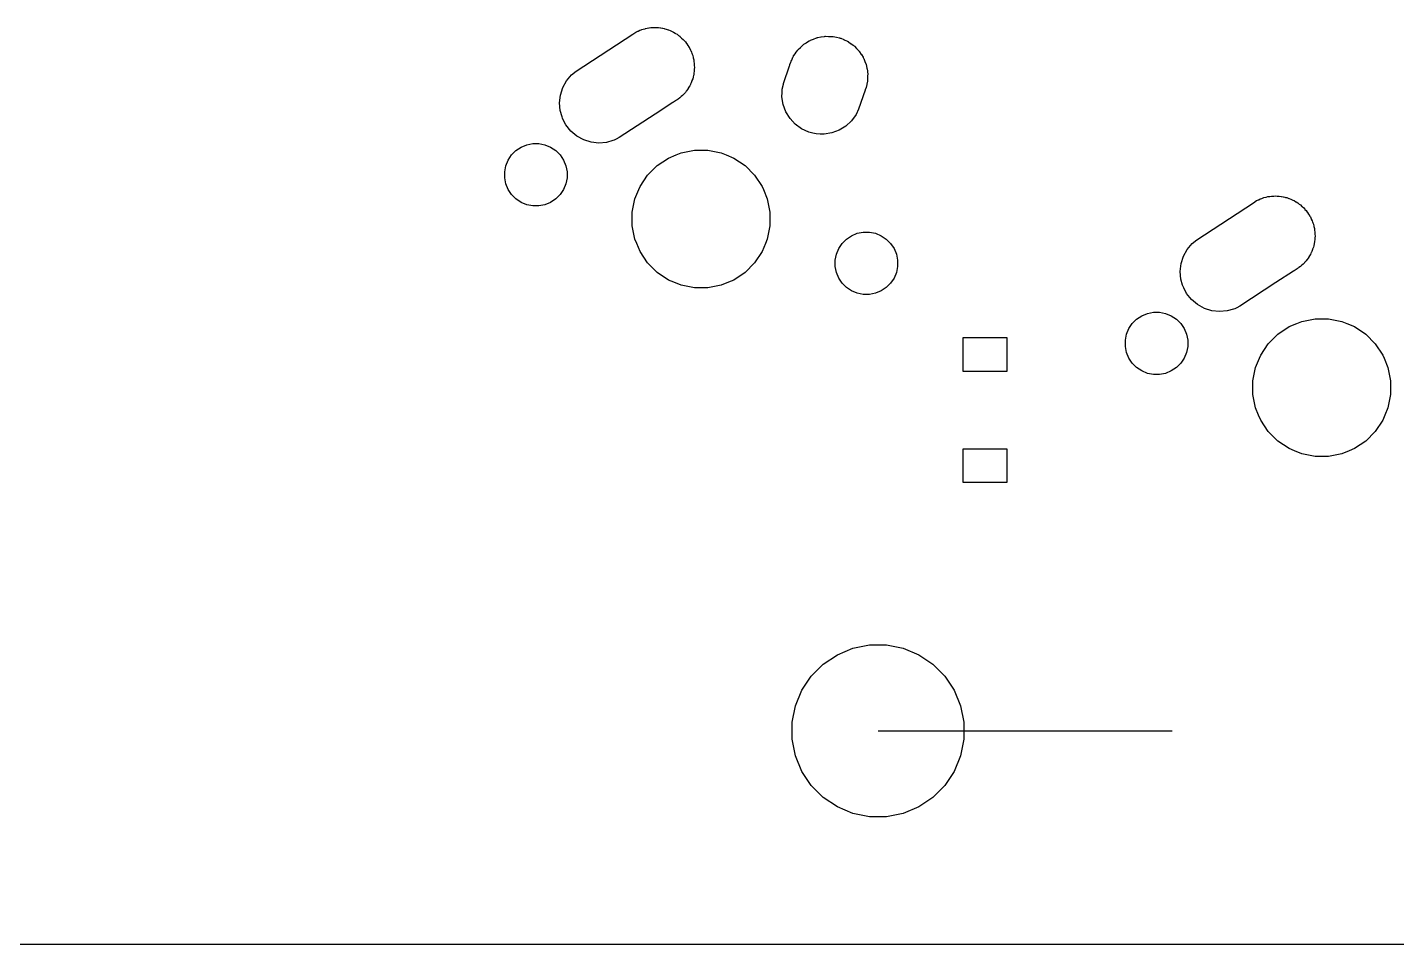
# Model space of a CAD drawing. Extents: x 74 to 207, y -150 to -40.
# Drawn here: x 108.88 to 149.54, y -150.02 to -122.78 of the extents above; entities that cross this region are included whole.
import ezdxf

# ---------------------------------------------------------------- set-up
doc = ezdxf.new("R2010")
doc.units = 0
doc.layers.add('BLACK', color=7, linetype='CONTINUOUS')

msp = doc.modelspace()

# ---------------------------------------------------------------- linework, layer by layer
at = {"layer": 'BLACK', "linetype": 'CONTINUOUS'}
for p, q in [((127.351, -122.792), (127.395, -122.783)), ((127.395, -122.783), (127.454, -122.783)), ((127.454, -122.783), (127.465, -122.783)), ((127.465, -122.783), (127.524, -122.778)), ((127.524, -122.778), (127.568, -122.783)), ((127.568, -122.783), (127.582, -122.783)), ((127.582, -122.783), (127.626, -122.783)), ((127.626, -122.783), (127.684, -122.795)), ((125.177, -124.077), (126.862, -122.978)), ((126.862, -122.978), (126.863, -122.977)), ((126.863, -122.977), (126.953, -122.917)), ((126.953, -122.917), (127.008, -122.894)), ((127.008, -122.894), (127.018, -122.89)), ((127.018, -122.89), (127.071, -122.862)), ((127.071, -122.862), (127.113, -122.85)), ((127.113, -122.85), (127.126, -122.845)), ((127.126, -122.845), (127.167, -122.828)), ((127.167, -122.828), (127.226, -122.817)), ((127.226, -122.817), (127.236, -122.814)), ((127.236, -122.814), (127.293, -122.798)), ((127.293, -122.798), (127.337, -122.794)), ((127.337, -122.794), (127.351, -122.792)), ((127.684, -122.795), (127.695, -122.796)), ((127.695, -122.796), (127.745, -122.802)), ((127.745, -122.802), (127.754, -122.803)), ((127.754, -122.803), (127.797, -122.816)), ((127.797, -122.816), (127.81, -122.82)), ((127.81, -122.82), (127.853, -122.828)), ((127.853, -122.828), (127.908, -122.851)), ((127.908, -122.851), (127.918, -122.855)), ((127.918, -122.855), (127.975, -122.873)), ((127.975, -122.873), (128.014, -122.894)), ((128.014, -122.894), (128.026, -122.9)), ((128.026, -122.9), (128.068, -122.917)), ((128.068, -122.917), (128.068, -122.917)), ((128.068, -122.917), (128.117, -122.95)), ((128.117, -122.95), (128.126, -122.956)), ((128.126, -122.956), (128.178, -122.984)), ((128.178, -122.984), (128.212, -123.013)), ((128.212, -123.013), (128.223, -123.021)), ((128.223, -123.021), (128.256, -123.043)), ((128.256, -123.043), (128.26, -123.046)), ((128.26, -123.046), (128.302, -123.088)), ((128.302, -123.088), (128.31, -123.095)), ((128.31, -123.095), (128.355, -123.133)), ((128.355, -123.133), (128.383, -123.168)), ((128.383, -123.168), (128.392, -123.178)), ((128.392, -123.178), (128.424, -123.21)), ((132.024, -123.23), (132.101, -123.178)), ((132.101, -123.178), (132.112, -123.174)), ((132.112, -123.174), (132.13, -123.165)), ((132.13, -123.165), (132.139, -123.159)), ((132.139, -123.159), (132.226, -123.127)), ((132.226, -123.127), (132.23, -123.125)), ((132.23, -123.125), (132.315, -123.09)), ((132.315, -123.09), (132.326, -123.087)), ((132.326, -123.087), (132.346, -123.082)), ((132.346, -123.082), (132.356, -123.078)), ((132.356, -123.078), (132.447, -123.063)), ((132.447, -123.063), (132.452, -123.063)), ((132.452, -123.063), (132.542, -123.044)), ((132.542, -123.044), (132.554, -123.044)), ((132.554, -123.044), (132.574, -123.043)), ((132.574, -123.043), (132.585, -123.041)), ((132.585, -123.041), (132.677, -123.044)), ((132.677, -123.044), (132.682, -123.044)), ((132.682, -123.044), (132.774, -123.044)), ((132.774, -123.044), (132.785, -123.047)), ((132.785, -123.047), (132.805, -123.049)), ((132.805, -123.049), (132.816, -123.049)), ((132.816, -123.049), (132.906, -123.071)), ((132.906, -123.071), (132.911, -123.072)), ((132.911, -123.072), (133.001, -123.09)), ((133.001, -123.09), (133.012, -123.094)), ((133.012, -123.094), (133.031, -123.1)), ((133.031, -123.1), (133.042, -123.103)), ((133.042, -123.103), (133.042, -123.103)), ((133.042, -123.103), (133.126, -123.141)), ((133.126, -123.141), (133.13, -123.143)), ((133.13, -123.143), (133.215, -123.178)), ((133.215, -123.178), (133.225, -123.185)), ((133.225, -123.185), (133.242, -123.194)), ((133.242, -123.194), (133.253, -123.199)), ((128.424, -123.21), (128.457, -123.259)), ((128.457, -123.259), (128.463, -123.268)), ((128.463, -123.268), (128.5, -123.314)), ((128.5, -123.314), (128.521, -123.353)), ((128.521, -123.353), (128.528, -123.365)), ((128.528, -123.365), (128.553, -123.402)), ((128.553, -123.402), (128.575, -123.457)), ((128.575, -123.457), (128.58, -123.467)), ((128.58, -123.467), (128.607, -123.519)), ((128.607, -123.519), (128.617, -123.551)), ((128.617, -123.551), (128.62, -123.562)), ((128.62, -123.562), (128.624, -123.575)), ((128.624, -123.575), (128.641, -123.616)), ((131.637, -123.626), (131.691, -123.551)), ((131.691, -123.551), (131.693, -123.548)), ((131.693, -123.548), (131.745, -123.471)), ((131.745, -123.471), (131.753, -123.463)), ((131.753, -123.463), (131.766, -123.448)), ((131.766, -123.448), (131.772, -123.438)), ((131.772, -123.438), (131.84, -123.375)), ((131.84, -123.375), (131.843, -123.372)), ((131.843, -123.372), (131.909, -123.307)), ((131.909, -123.307), (131.918, -123.301)), ((131.918, -123.301), (131.934, -123.288)), ((131.934, -123.288), (131.942, -123.281)), ((131.942, -123.281), (132.021, -123.232)), ((132.021, -123.232), (132.024, -123.23)), ((133.253, -123.199), (133.267, -123.21)), ((133.267, -123.21), (133.327, -123.253)), ((133.327, -123.253), (133.331, -123.256)), ((133.331, -123.256), (133.408, -123.307)), ((133.408, -123.307), (133.416, -123.315)), ((133.416, -123.315), (133.431, -123.328)), ((133.431, -123.328), (133.44, -123.335)), ((133.44, -123.335), (133.503, -123.402)), ((133.503, -123.402), (133.506, -123.405)), ((133.506, -123.405), (133.572, -123.471)), ((133.572, -123.471), (133.578, -123.48)), ((133.578, -123.48), (133.59, -123.496)), ((133.59, -123.496), (133.598, -123.504)), ((133.598, -123.504), (133.647, -123.583)), ((133.647, -123.583), (133.649, -123.587)), ((133.649, -123.587), (133.7, -123.663)), ((128.641, -123.616), (128.653, -123.674)), ((128.653, -123.674), (128.653, -123.674)), ((128.653, -123.674), (128.655, -123.685)), ((128.655, -123.685), (128.672, -123.742)), ((128.672, -123.742), (128.676, -123.786)), ((128.676, -123.786), (128.678, -123.8)), ((128.678, -123.8), (128.686, -123.843)), ((128.686, -123.843), (128.686, -123.903)), ((128.686, -123.903), (128.687, -123.914)), ((128.687, -123.914), (128.692, -123.973)), ((128.692, -123.973), (128.687, -124.017)), ((131.338, -124.443), (131.518, -123.921)), ((131.518, -123.921), (131.522, -123.905)), ((131.522, -123.905), (131.527, -123.877)), ((131.527, -123.877), (131.556, -123.808)), ((131.556, -123.808), (131.559, -123.8)), ((131.559, -123.8), (131.565, -123.784)), ((131.565, -123.784), (131.579, -123.753)), ((131.565, -123.784), (131.565, -123.784)), ((131.579, -123.753), (131.581, -123.749)), ((131.581, -123.749), (131.616, -123.663)), ((131.616, -123.663), (131.622, -123.654)), ((131.622, -123.654), (131.632, -123.637)), ((131.632, -123.637), (131.637, -123.626)), ((133.7, -123.663), (133.7, -123.663)), ((133.7, -123.663), (133.705, -123.674)), ((133.705, -123.674), (133.714, -123.692)), ((133.714, -123.692), (133.72, -123.701)), ((133.72, -123.701), (133.752, -123.788)), ((133.752, -123.788), (133.754, -123.792)), ((133.754, -123.792), (133.789, -123.877)), ((133.789, -123.877), (133.791, -123.889)), ((133.791, -123.889), (133.797, -123.908)), ((133.797, -123.908), (133.801, -123.919)), ((133.801, -123.919), (133.815, -124.01)), ((124.781, -124.566), (124.892, -124.363)), ((124.892, -124.363), (125.041, -124.185)), ((125.041, -124.185), (125.177, -124.077)), ((128.615, -124.367), (128.597, -124.424)), ((128.619, -124.357), (128.615, -124.367)), ((128.641, -124.302), (128.619, -124.357)), ((128.65, -124.259), (128.641, -124.302)), ((128.653, -124.245), (128.65, -124.259)), ((128.667, -124.203), (128.653, -124.245)), ((128.669, -124.185), (128.667, -124.203)), ((128.673, -124.144), (128.669, -124.185)), ((128.675, -124.133), (128.673, -124.144)), ((128.686, -124.075), (128.675, -124.133)), ((128.687, -124.017), (128.686, -124.031)), ((128.686, -124.031), (128.686, -124.075)), ((133.829, -124.379), (133.808, -124.469)), ((133.815, -124.01), (133.816, -124.014)), ((133.816, -124.014), (133.829, -124.077)), ((133.829, -124.077), (133.834, -124.105)), ((133.83, -124.367), (133.829, -124.379)), ((133.829, -124.379), (133.829, -124.379)), ((133.832, -124.347), (133.83, -124.367)), ((133.834, -124.336), (133.832, -124.347)), ((133.834, -124.105), (133.834, -124.116)), ((133.834, -124.116), (133.836, -124.136)), ((133.838, -124.147), (133.834, -124.239)), ((133.834, -124.239), (133.834, -124.244)), ((133.834, -124.244), (133.834, -124.336)), ((133.836, -124.136), (133.838, -124.147)), ((124.686, -125.017), (124.711, -124.787)), ((124.711, -124.787), (124.781, -124.566)), ((128.337, -124.804), (128.302, -124.832)), ((128.375, -124.759), (128.337, -124.804)), ((128.382, -124.751), (128.375, -124.759)), ((128.424, -124.709), (128.382, -124.751)), ((128.449, -124.672), (128.424, -124.709)), ((128.457, -124.661), (128.449, -124.672)), ((128.485, -124.627), (128.457, -124.661)), ((128.514, -124.575), (128.485, -124.627)), ((128.52, -124.566), (128.514, -124.575)), ((128.553, -124.516), (128.52, -124.566)), ((128.57, -124.475), (128.553, -124.516)), ((128.576, -124.463), (128.57, -124.475)), ((128.597, -124.424), (128.576, -124.463)), ((131.29, -124.844), (131.295, -124.709)), ((131.295, -124.709), (131.298, -124.612)), ((131.298, -124.612), (131.332, -124.469)), ((131.332, -124.469), (131.338, -124.443)), ((133.757, -124.64), (133.563, -125.207)), ((133.76, -124.633), (133.757, -124.64)), ((133.789, -124.564), (133.76, -124.633)), ((133.807, -124.473), (133.789, -124.564)), ((133.808, -124.469), (133.807, -124.473)), ((124.706, -125.248), (124.686, -125.017)), ((128.052, -125.01), (127.528, -125.351)), ((128.064, -125.004), (128.052, -125.01)), ((128.068, -125.001), (128.064, -125.004)), ((128.158, -124.941), (128.068, -125.001)), ((128.068, -125.001), (128.068, -125.001)), ((128.159, -124.94), (128.158, -124.941)), ((128.182, -124.925), (128.159, -124.94)), ((128.201, -124.913), (128.182, -124.925)), ((128.202, -124.912), (128.201, -124.913)), ((128.211, -124.906), (128.202, -124.912)), ((128.26, -124.873), (128.211, -124.906)), ((128.292, -124.841), (128.26, -124.873)), ((128.302, -124.832), (128.292, -124.841)), ((131.327, -125.072), (131.29, -124.844)), ((131.408, -125.289), (131.327, -125.072)), ((133.563, -125.207), (133.491, -125.365)), ((124.76, -125.436), (124.706, -125.248)), ((124.77, -125.47), (124.76, -125.436)), ((124.798, -125.523), (124.77, -125.47)), ((124.877, -125.676), (124.798, -125.523)), ((127.528, -125.351), (126.461, -126.047)), ((131.53, -125.487), (131.408, -125.289)), ((131.687, -125.656), (131.53, -125.487)), ((133.355, -125.553), (133.186, -125.71)), ((133.491, -125.365), (133.355, -125.553)), ((125.022, -125.856), (124.877, -125.676)), ((125.2, -126.005), (125.022, -125.856)), ((125.403, -126.117), (125.2, -126.005)), ((131.875, -125.792), (131.687, -125.656)), ((132.086, -125.888), (131.875, -125.792)), ((132.211, -125.918), (132.086, -125.888)), ((132.311, -125.941), (132.211, -125.918)), ((132.429, -125.946), (132.311, -125.941)), ((132.543, -125.95), (132.429, -125.946)), ((132.771, -125.913), (132.543, -125.95)), ((132.989, -125.832), (132.771, -125.913)), ((133.186, -125.71), (132.989, -125.832)), ((123.264, -126.565), (123.393, -126.436)), ((123.393, -126.436), (123.544, -126.335)), ((123.544, -126.335), (123.713, -126.265)), ((123.713, -126.265), (123.892, -126.229)), ((123.892, -126.229), (124.074, -126.229)), ((124.074, -126.229), (124.253, -126.265)), ((124.253, -126.265), (124.422, -126.335)), ((124.422, -126.335), (124.573, -126.436)), ((124.573, -126.436), (124.702, -126.565)), ((125.624, -126.187), (125.403, -126.117)), ((125.854, -126.212), (125.624, -126.187)), ((126.085, -126.192), (125.854, -126.212)), ((126.272, -126.137), (126.085, -126.192)), ((126.307, -126.127), (126.272, -126.137)), ((126.363, -126.098), (126.307, -126.127)), ((126.461, -126.047), (126.363, -126.098)), ((128.294, -126.504), (128.689, -126.425)), ((128.689, -126.425), (129.091, -126.425)), ((129.091, -126.425), (129.486, -126.504)), ((123.093, -126.885), (123.162, -126.717)), ((123.162, -126.717), (123.264, -126.565)), ((124.702, -126.565), (124.804, -126.717)), ((124.804, -126.717), (124.874, -126.885)), ((127.586, -126.882), (127.921, -126.658)), ((127.921, -126.658), (128.146, -126.565)), ((128.146, -126.565), (128.294, -126.504)), ((129.486, -126.504), (129.634, -126.565)), ((129.634, -126.565), (129.859, -126.658)), ((129.859, -126.658), (130.194, -126.882)), ((123.057, -127.064), (123.093, -126.885)), ((123.057, -127.246), (123.057, -127.064)), ((123.093, -127.425), (123.057, -127.246)), ((124.874, -126.885), (124.909, -127.064)), ((124.909, -127.246), (124.874, -127.425)), ((124.909, -127.064), (124.909, -127.246)), ((127.078, -127.501), (127.302, -127.166)), ((127.302, -127.166), (127.586, -126.882)), ((130.194, -126.882), (130.478, -127.166)), ((130.478, -127.166), (130.702, -127.501)), ((123.162, -127.594), (123.093, -127.425)), ((123.264, -127.745), (123.162, -127.594)), ((124.804, -127.594), (124.702, -127.745)), ((124.874, -127.425), (124.804, -127.594)), ((126.924, -127.874), (127.04, -127.594)), ((127.04, -127.594), (127.078, -127.501)), ((130.702, -127.501), (130.74, -127.594)), ((130.74, -127.594), (130.856, -127.874)), ((123.393, -127.874), (123.264, -127.745)), ((123.544, -127.976), (123.393, -127.874)), ((123.713, -128.046), (123.544, -127.976)), ((123.892, -128.081), (123.713, -128.046)), ((124.253, -128.046), (124.074, -128.081)), ((124.422, -127.976), (124.253, -128.046)), ((124.573, -127.874), (124.422, -127.976)), ((124.702, -127.745), (124.573, -127.874)), ((126.845, -128.269), (126.924, -127.874)), ((130.856, -127.874), (130.935, -128.269)), ((143.607, -129.084), (145.292, -127.985)), ((145.292, -127.985), (145.293, -127.984)), ((145.293, -127.984), (145.383, -127.924)), ((145.383, -127.924), (145.438, -127.901)), ((145.438, -127.901), (145.448, -127.897)), ((145.448, -127.897), (145.493, -127.874)), ((145.493, -127.874), (145.501, -127.869)), ((145.501, -127.869), (145.543, -127.857)), ((145.543, -127.857), (145.556, -127.852)), ((145.556, -127.852), (145.597, -127.835)), ((145.597, -127.835), (145.656, -127.824)), ((145.656, -127.824), (145.666, -127.821)), ((145.666, -127.821), (145.723, -127.805)), ((145.723, -127.805), (145.767, -127.801)), ((145.767, -127.801), (145.781, -127.799)), ((145.781, -127.799), (145.825, -127.79)), ((145.825, -127.79), (145.884, -127.79)), ((145.884, -127.79), (145.895, -127.79)), ((145.895, -127.79), (145.954, -127.785)), ((145.954, -127.785), (145.998, -127.79)), ((145.998, -127.79), (146.012, -127.79)), ((146.012, -127.79), (146.056, -127.79)), ((146.056, -127.79), (146.114, -127.802)), ((146.114, -127.802), (146.125, -127.803)), ((146.125, -127.803), (146.175, -127.809)), ((146.175, -127.809), (146.184, -127.81)), ((146.184, -127.81), (146.227, -127.823)), ((146.227, -127.823), (146.24, -127.827)), ((146.24, -127.827), (146.283, -127.835)), ((146.283, -127.835), (146.338, -127.858)), ((146.338, -127.858), (146.348, -127.862)), ((146.348, -127.862), (146.405, -127.88)), ((146.405, -127.88), (146.444, -127.901)), ((146.444, -127.901), (146.456, -127.907)), ((146.456, -127.907), (146.498, -127.924)), ((146.498, -127.924), (146.498, -127.924)), ((146.498, -127.924), (146.547, -127.957)), ((146.547, -127.957), (146.556, -127.963)), ((146.556, -127.963), (146.608, -127.991)), ((146.608, -127.991), (146.642, -128.02)), ((146.642, -128.02), (146.653, -128.028)), ((146.653, -128.028), (146.686, -128.05)), ((146.686, -128.05), (146.69, -128.053)), ((146.69, -128.053), (146.732, -128.095)), ((124.074, -128.081), (123.892, -128.081)), ((126.845, -128.671), (126.845, -128.269)), ((130.935, -128.269), (130.935, -128.671)), ((146.732, -128.095), (146.74, -128.102)), ((146.74, -128.102), (146.785, -128.14)), ((146.785, -128.14), (146.813, -128.175)), ((146.813, -128.175), (146.822, -128.185)), ((146.822, -128.185), (146.854, -128.217)), ((146.854, -128.217), (146.887, -128.266)), ((146.887, -128.266), (146.893, -128.275)), ((146.893, -128.275), (146.93, -128.321)), ((146.93, -128.321), (146.951, -128.36)), ((146.951, -128.36), (146.958, -128.372)), ((146.958, -128.372), (146.983, -128.409)), ((146.983, -128.409), (147.005, -128.464)), ((147.005, -128.464), (147.01, -128.474)), ((147.01, -128.474), (147.037, -128.526)), ((126.924, -129.066), (126.845, -128.671)), ((130.935, -128.671), (130.856, -129.066)), ((133.527, -128.894), (133.706, -128.859)), ((133.706, -128.859), (133.888, -128.859)), ((133.888, -128.859), (134.067, -128.894)), ((147.037, -128.526), (147.047, -128.558)), ((147.047, -128.558), (147.05, -128.569)), ((147.05, -128.569), (147.054, -128.582)), ((147.054, -128.582), (147.071, -128.623)), ((147.071, -128.623), (147.083, -128.681)), ((147.083, -128.681), (147.083, -128.681)), ((147.083, -128.681), (147.085, -128.692)), ((147.085, -128.692), (147.102, -128.749)), ((147.102, -128.749), (147.106, -128.793)), ((147.106, -128.793), (147.108, -128.807)), ((147.108, -128.807), (147.116, -128.85)), ((147.116, -128.85), (147.116, -128.91)), ((126.977, -129.195), (126.924, -129.066)), ((127.078, -129.439), (126.977, -129.195)), ((130.803, -129.195), (130.702, -129.439)), ((130.856, -129.066), (130.803, -129.195)), ((132.976, -129.346), (133.078, -129.195)), ((133.078, -129.195), (133.207, -129.066)), ((133.207, -129.066), (133.358, -128.964)), ((133.358, -128.964), (133.527, -128.894)), ((134.067, -128.894), (134.236, -128.964)), ((134.236, -128.964), (134.387, -129.066)), ((134.387, -129.066), (134.516, -129.195)), ((134.516, -129.195), (134.618, -129.346)), ((143.322, -129.37), (143.471, -129.192)), ((143.471, -129.192), (143.607, -129.084)), ((147.08, -129.266), (147.071, -129.309)), ((147.083, -129.252), (147.08, -129.266)), ((147.097, -129.21), (147.083, -129.252)), ((147.099, -129.192), (147.097, -129.21)), ((147.103, -129.151), (147.099, -129.192)), ((147.105, -129.14), (147.103, -129.151)), ((147.116, -129.082), (147.105, -129.14)), ((147.116, -128.91), (147.117, -128.921)), ((147.117, -129.024), (147.116, -129.038)), ((147.116, -129.038), (147.116, -129.082)), ((147.117, -128.921), (147.122, -128.98)), ((147.122, -128.98), (147.117, -129.024)), ((127.302, -129.774), (127.078, -129.439)), ((130.702, -129.439), (130.478, -129.774)), ((132.871, -129.694), (132.906, -129.515)), ((132.871, -129.876), (132.871, -129.694)), ((132.906, -129.515), (132.976, -129.346)), ((134.618, -129.346), (134.687, -129.515)), ((134.687, -129.515), (134.723, -129.694)), ((134.723, -129.694), (134.723, -129.876)), ((143.141, -129.794), (143.211, -129.573)), ((143.211, -129.573), (143.322, -129.37)), ((146.879, -129.679), (146.854, -129.716)), ((146.887, -129.668), (146.879, -129.679)), ((146.915, -129.634), (146.887, -129.668)), ((146.944, -129.582), (146.915, -129.634)), ((146.95, -129.573), (146.944, -129.582)), ((146.983, -129.523), (146.95, -129.573)), ((147, -129.482), (146.983, -129.523)), ((147.006, -129.47), (147, -129.482)), ((147.027, -129.431), (147.006, -129.47)), ((147.045, -129.374), (147.027, -129.431)), ((147.049, -129.364), (147.045, -129.374)), ((147.071, -129.309), (147.049, -129.364)), ((127.586, -130.058), (127.302, -129.774)), ((127.921, -130.282), (127.586, -130.058)), ((130.194, -130.058), (129.859, -130.282)), ((130.478, -129.774), (130.194, -130.058)), ((132.906, -130.055), (132.871, -129.876)), ((132.976, -130.223), (132.906, -130.055)), ((134.687, -130.055), (134.618, -130.223)), ((134.723, -129.876), (134.687, -130.055)), ((143.116, -130.024), (143.141, -129.794)), ((143.136, -130.255), (143.116, -130.024)), ((146.482, -130.017), (145.958, -130.358)), ((146.494, -130.011), (146.482, -130.017)), ((146.498, -130.008), (146.494, -130.011)), ((146.588, -129.948), (146.498, -130.008)), ((146.498, -130.008), (146.498, -130.008)), ((146.589, -129.947), (146.588, -129.948)), ((146.612, -129.932), (146.589, -129.947)), ((146.631, -129.92), (146.612, -129.932)), ((146.632, -129.919), (146.631, -129.92)), ((146.641, -129.913), (146.632, -129.919)), ((146.69, -129.88), (146.641, -129.913)), ((146.722, -129.848), (146.69, -129.88)), ((146.732, -129.839), (146.722, -129.848)), ((146.767, -129.811), (146.732, -129.839)), ((146.805, -129.766), (146.767, -129.811)), ((146.812, -129.758), (146.805, -129.766)), ((146.854, -129.716), (146.812, -129.758)), ((128.076, -130.346), (127.921, -130.282)), ((128.294, -130.436), (128.076, -130.346)), ((128.689, -130.515), (128.294, -130.436)), ((129.486, -130.436), (129.091, -130.515)), ((129.704, -130.346), (129.486, -130.436)), ((129.859, -130.282), (129.704, -130.346)), ((133.078, -130.375), (132.976, -130.223)), ((133.207, -130.504), (133.078, -130.375)), ((133.358, -130.605), (133.207, -130.504)), ((134.387, -130.504), (134.236, -130.605)), ((134.516, -130.375), (134.387, -130.504)), ((134.618, -130.223), (134.516, -130.375)), ((143.189, -130.436), (143.136, -130.255)), ((143.2, -130.477), (143.189, -130.436)), ((143.22, -130.515), (143.2, -130.477)), ((145.958, -130.358), (144.891, -131.054)), ((129.091, -130.515), (128.689, -130.515)), ((133.527, -130.675), (133.358, -130.605)), ((133.706, -130.711), (133.527, -130.675)), ((133.888, -130.711), (133.706, -130.711)), ((134.067, -130.675), (133.888, -130.711)), ((134.236, -130.605), (134.067, -130.675)), ((143.307, -130.683), (143.22, -130.515)), ((143.452, -130.863), (143.307, -130.683)), ((143.63, -131.012), (143.452, -130.863)), ((141.974, -131.342), (142.143, -131.272)), ((142.143, -131.272), (142.322, -131.236)), ((142.322, -131.236), (142.504, -131.236)), ((142.504, -131.236), (142.683, -131.272)), ((142.683, -131.272), (142.852, -131.342)), ((143.833, -131.124), (143.63, -131.012)), ((144.054, -131.194), (143.833, -131.124)), ((144.284, -131.219), (144.054, -131.194)), ((144.515, -131.199), (144.284, -131.219)), ((144.702, -131.144), (144.515, -131.199)), ((144.737, -131.134), (144.702, -131.144)), ((144.793, -131.105), (144.737, -131.134)), ((144.891, -131.054), (144.793, -131.105)), ((141.523, -131.892), (141.592, -131.724)), ((141.592, -131.724), (141.694, -131.572)), ((141.694, -131.572), (141.823, -131.443)), ((141.823, -131.443), (141.974, -131.342)), ((142.852, -131.342), (143.003, -131.443)), ((143.003, -131.443), (143.132, -131.572)), ((143.132, -131.572), (143.234, -131.724)), ((143.234, -131.724), (143.304, -131.892)), ((146.016, -131.889), (146.351, -131.665)), ((146.351, -131.665), (146.576, -131.572)), ((146.576, -131.572), (146.724, -131.511)), ((146.724, -131.511), (147.119, -131.432)), ((147.119, -131.432), (147.521, -131.432)), ((147.521, -131.432), (147.916, -131.511)), ((147.916, -131.511), (148.064, -131.572)), ((148.064, -131.572), (148.289, -131.665)), ((148.289, -131.665), (148.624, -131.889)), ((136.668, -132.995), (136.668, -131.993)), ((136.668, -131.993), (137.97, -131.993)), ((137.97, -131.993), (137.97, -132.995)), ((141.487, -132.071), (141.523, -131.892)), ((141.487, -132.253), (141.487, -132.071)), ((143.304, -131.892), (143.339, -132.071)), ((143.339, -132.071), (143.339, -132.253)), ((145.732, -132.173), (146.016, -131.889)), ((148.624, -131.889), (148.908, -132.173)), ((141.523, -132.432), (141.487, -132.253)), ((141.592, -132.601), (141.523, -132.432)), ((143.304, -132.432), (143.234, -132.601)), ((143.339, -132.253), (143.304, -132.432)), ((145.47, -132.601), (145.508, -132.508)), ((145.508, -132.508), (145.732, -132.173)), ((148.908, -132.173), (149.132, -132.508)), ((149.132, -132.508), (149.17, -132.601)), ((141.694, -132.752), (141.592, -132.601)), ((141.823, -132.881), (141.694, -132.752)), ((141.974, -132.983), (141.823, -132.881)), ((143.003, -132.881), (142.852, -132.983)), ((143.132, -132.752), (143.003, -132.881)), ((143.234, -132.601), (143.132, -132.752)), ((145.275, -133.276), (145.354, -132.881)), ((145.354, -132.881), (145.47, -132.601)), ((149.17, -132.601), (149.286, -132.881)), ((149.286, -132.881), (149.365, -133.276)), ((137.97, -132.995), (136.668, -132.995)), ((142.143, -133.053), (141.974, -132.983)), ((142.322, -133.088), (142.143, -133.053)), ((142.504, -133.088), (142.322, -133.088)), ((142.683, -133.053), (142.504, -133.088)), ((142.852, -132.983), (142.683, -133.053)), ((145.275, -133.678), (145.275, -133.276)), ((149.365, -133.276), (149.365, -133.678)), ((145.354, -134.073), (145.275, -133.678)), ((149.365, -133.678), (149.286, -134.073)), ((145.444, -134.291), (145.354, -134.073)), ((149.286, -134.073), (149.196, -134.291)), ((145.508, -134.446), (145.444, -134.291)), ((145.732, -134.781), (145.508, -134.446)), ((149.132, -134.446), (148.908, -134.781)), ((149.196, -134.291), (149.132, -134.446)), ((146.016, -135.065), (145.732, -134.781)), ((148.908, -134.781), (148.624, -135.065)), ((136.668, -136.295), (136.668, -135.293)), ((136.668, -135.293), (137.97, -135.293)), ((137.97, -135.293), (137.97, -136.295)), ((146.351, -135.289), (146.016, -135.065)), ((146.506, -135.353), (146.351, -135.289)), ((146.724, -135.443), (146.506, -135.353)), ((148.134, -135.353), (147.916, -135.443)), ((148.289, -135.289), (148.134, -135.353)), ((148.624, -135.065), (148.289, -135.289)), ((147.119, -135.522), (146.724, -135.443)), ((147.521, -135.522), (147.119, -135.522)), ((147.916, -135.443), (147.521, -135.522)), ((137.97, -136.295), (136.668, -136.295)), ((132.518, -141.687), (132.935, -141.408)), ((132.935, -141.408), (133.4, -141.216)), ((132.935, -141.408), (132.935, -141.408)), ((133.4, -141.216), (133.892, -141.118)), ((133.892, -141.118), (134.395, -141.118)), ((134.395, -141.118), (134.888, -141.216)), ((134.888, -141.216), (135.352, -141.408)), ((135.352, -141.408), (135.352, -141.408)), ((135.352, -141.408), (135.77, -141.687)), ((132.162, -142.043), (132.518, -141.687)), ((135.77, -141.687), (136.125, -142.043)), ((131.883, -142.46), (132.162, -142.043)), ((136.125, -142.043), (136.404, -142.46)), ((131.691, -142.925), (131.883, -142.46)), ((131.883, -142.46), (131.883, -142.46)), ((136.404, -142.46), (136.404, -142.46)), ((136.404, -142.46), (136.597, -142.925)), ((131.593, -143.417), (131.691, -142.925)), ((136.597, -142.925), (136.695, -143.417)), ((131.593, -143.92), (131.593, -143.417)), ((136.695, -143.417), (136.695, -143.92)), ((131.691, -144.413), (131.593, -143.92)), ((134.144, -143.669), (142.875, -143.669)), ((136.695, -143.92), (136.597, -144.413)), ((131.883, -144.877), (131.691, -144.413)), ((136.597, -144.413), (136.404, -144.877)), ((132.162, -145.295), (131.883, -144.877)), ((131.883, -144.877), (131.883, -144.877)), ((136.404, -144.877), (136.125, -145.295)), ((136.404, -144.877), (136.404, -144.877)), ((132.518, -145.65), (132.162, -145.295)), ((136.125, -145.295), (135.77, -145.65)), ((132.935, -145.929), (132.518, -145.65)), ((133.4, -146.122), (132.935, -145.929)), ((132.935, -145.929), (132.935, -145.929)), ((132.935, -145.929), (132.935, -145.929)), ((135.352, -145.929), (134.888, -146.122)), ((135.77, -145.65), (135.352, -145.929)), ((135.352, -145.929), (135.352, -145.929)), ((135.352, -145.929), (135.352, -145.929)), ((133.892, -146.22), (133.4, -146.122)), ((134.395, -146.22), (133.892, -146.22)), ((134.888, -146.122), (134.395, -146.22)), ((169.069, -150.019), (73.7729, -150.019))]:
    msp.add_line(p, q, dxfattribs=at)

doc.saveas('drawing.dxf')
